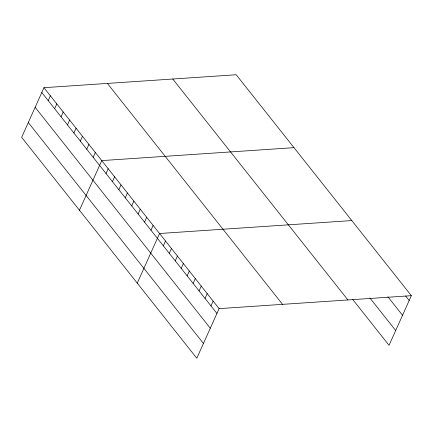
<?xml version="1.0" encoding="UTF-8"?>
<svg xmlns="http://www.w3.org/2000/svg" width="433" height="433" viewBox="0 0 433 433"><rect width="100%" height="100%" fill="white"/><g stroke="black" fill="none" stroke-linecap="round" stroke-linejoin="round"><path stroke-width="0.65" d="M411.35 295.679L236.201 74.752L43.955 87.693L21.65 137.321L196.799 358.248L219.103 308.621L411.35 295.679L389.045 345.307L352.522 299.235M48.215 100.608L50.374 95.796M54.634 108.71L56.799 103.898M61.058 116.813L63.218 111.995M67.478 124.91L69.643 120.098M73.902 133.012L76.067 128.195M80.322 141.115L82.487 136.298M86.746 149.212L88.911 144.4M93.165 157.314L95.33 152.497M79.45 210.227L101.755 160.6L294.002 147.658M106.009 173.514L108.174 168.702M112.434 181.616L114.599 176.799M118.853 189.719L121.018 184.902M125.278 197.816L127.443 193.004M131.702 205.919L133.862 201.101M138.122 214.016L140.287 209.204M144.546 222.118L146.706 217.301M150.965 230.221L153.13 225.404M137.25 283.133L159.555 233.506L351.802 220.565M163.344 245.83L165.509 241.019M169.298 253.343L171.463 248.526M175.251 260.855L177.416 256.038M181.21 268.368L183.376 263.551M187.164 275.875L189.329 271.063M193.118 283.388L195.283 278.571M199.072 290.9L201.237 286.083M205.031 298.413L207.196 293.596M210.985 305.925L213.15 301.108M405.613 295.983L409.185 300.491M387.849 296.751L402.538 315.278M369.885 297.969L395.692 330.514M172.762 79.023L347.91 299.95M107.395 83.423L282.543 304.35M43.955 87.693L219.103 308.621M41.79 92.51L216.938 313.432M35.143 107.297L210.292 328.225M28.297 122.534L203.445 343.461"/></g></svg>
